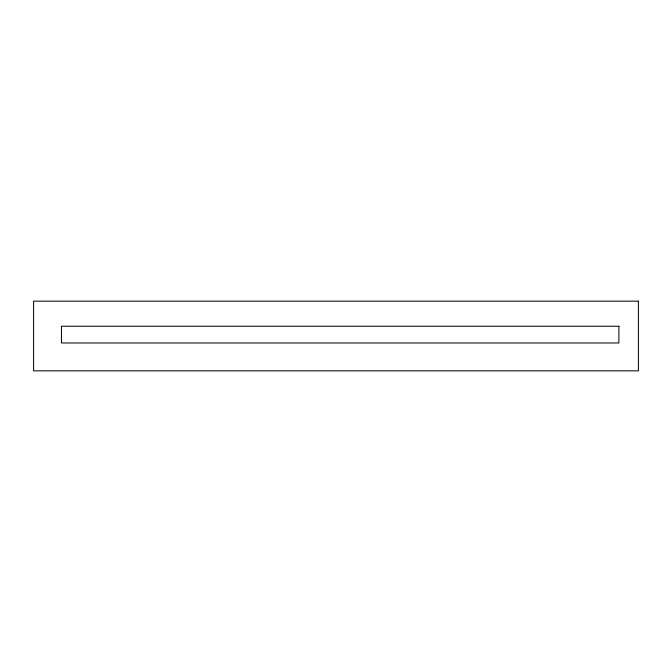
<?xml version="1.0" encoding="UTF-8"?>
<svg xmlns="http://www.w3.org/2000/svg" width="672" height="672" viewBox="0 0 672 672"><rect width="100%" height="100%" fill="white"/><g stroke="black" fill="none" stroke-linecap="round" stroke-linejoin="round"><path stroke-width="1.01" d="M638.4 301.165L33.6 301.165L33.6 370.835L638.4 370.835L638.4 301.165M618.887 326.248L61.471 326.248L61.471 342.964L618.887 342.964L618.887 326.248"/></g></svg>
